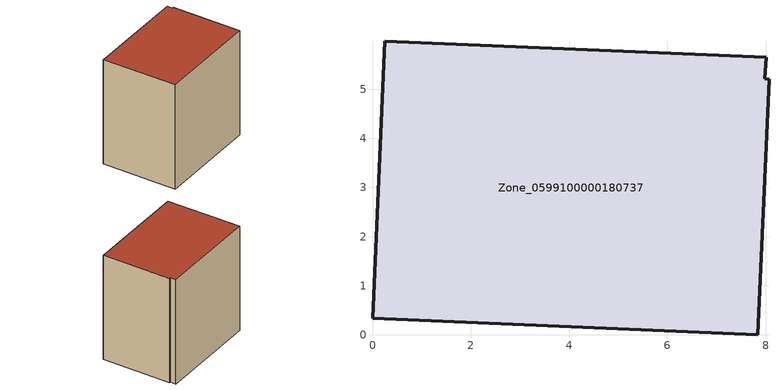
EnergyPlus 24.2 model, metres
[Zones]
Zone_0599100000180737
 floor ground (C_G): 0,0.34 0.25,5.98 8.01,5.65 7.99,5.21 8.07,5.21 7.84,0 z1.73
 wall outside (C_F): 0.25,5.98 0,0.34 7.84,0 8.07,5.21 7.99,5.21 8.01,5.65 0.25,5.98 z1.73:9.89
 roof outside (C_R): 0,0.34 7.84,0 8.07,5.21 7.99,5.21 8.01,5.65 0.25,5.98 z9.89
[BUILDING]
Pand.0599100000180737: North Axis=0; Terrain=City; Loads Convergence Tolerance Value=0.04; Temperature Convergence Tolerance Value=0.4; Solar Distribution=FullExterior; Maximum Number of Warmup Days=25; Minimum Number of Warmup Days=1
[Site:Location]
Rotterdam.The.Hague.AP_ZH_NLD Design_Conditions: Latitude=51.96; Longitude=4.45; Time Zone=1; Elevation=-4.5
[SITE:GROUNDTEMPERATURE:BUILDINGSURFACE]
18, 18, 18, 18, 18, 18, 18, 18, 18, 18, 18, 18
[MATERIAL] Thermal Absorptance=0.9; Solar Absorptance=0.7; Visible Absorptance=0.7
Name | Roughness | Thickness | Conductivity | Density | Specific Heat
G.TI.1946-1964 | MediumSmooth | 0.15 | 1 | 540 | 1210
F.TI.1946-1964 | Rough | 0.3 | 0.857143 | 1920 | 840
R.TI.1946-1964 | MediumRough | 0.2 | 0.277778 | 1500 | 1000
[CONSTRUCTION]
C_G: G.TI.1946-1964
C_F: F.TI.1946-1964
C_R: R.TI.1946-1964
[ZONE]
Zone_0599100000180737: Type=1; Multiplier=1; Ceiling Height=Autocalculate; Volume=Autocalculate; Floor Area=autocalculate; Part of Total Floor Area=Yes
[ZONEINFILTRATION:DESIGNFLOWRATE]
Infil_Zone_0599100000180737: Zone or ZoneList or Space or SpaceList=Zone_0599100000180737; Schedule=AlwaysOn; Design Flow Rate Calculation Method=Flow/Area; Flow Rate per Floor Area=0.003; Constant Term Coefficient=1; Temperature Term Coefficient=0; Velocity Term Coefficient=0; Velocity Squared Term Coefficient=0
[HVACTEMPLATE:ZONE:IDEALLOADSAIRSYSTEM]
Zone_0599100000180737: Maximum Heating Supply Air Temperature=50; Minimum Cooling Supply Air Temperature=13; Maximum Heating Supply Air Humidity Ratio=0.0156; Minimum Cooling Supply Air Humidity Ratio=0.0077; Heating Limit=NoLimit; Cooling Limit=NoLimit; Dehumidification Control Type=ConstantSensibleHeatRatio; Cooling Sensible Heat Ratio=0.7; Dehumidification Setpoint=60; Humidification Control Type=None; Humidification Setpoint=30; Outdoor Air Method=None; Outdoor Air Flow Rate per Person=0.00944; Outdoor Air Flow Rate per Zone Floor Area=0; Outdoor Air Flow Rate per Zone=0; Demand Controlled Ventilation Type=None; Outdoor Air Economizer Type=NoEconomizer; Heat Recovery Type=None; Sensible Heat Recovery Effectiveness=0.7; Latent Heat Recovery Effectiveness=0.65
[ZONECONTROL:THERMOSTAT]
ThermostatControl_Zone_0599100000180737: Zone or ZoneList=Zone_0599100000180737; Control Type Schedule=DualSetpointControlType; Control 1=Thermostat_Zone_0599100000180737; Temperature Difference Between Cutout And Setpoint=0
[THERMOSTATSETPOINT:DUALSETPOINT]
Thermostat_Zone_0599100000180737: Heating Setpoint Temperature Schedule=HeatingSetpoint_Zone_0599100000180737; Cooling Setpoint Temperature Schedule=CoolingSetpoint_Zone_0599100000180737
[SCHEDULE:COMPACT]
HeatingSetpoint_Zone_0599100000180737: Through: 12/31, For: AllDays, Until: 24:00, 21
CoolingSetpoint_Zone_0599100000180737: Through: 12/31, For: AllDays, Until: 24:00, 24
DualSetpointControlType: Through: 12/31, For: AllDays, Until: 24:00, 4
AlwaysOn: Through: 12/31, For: AllDays, Until: 24:00, 1
